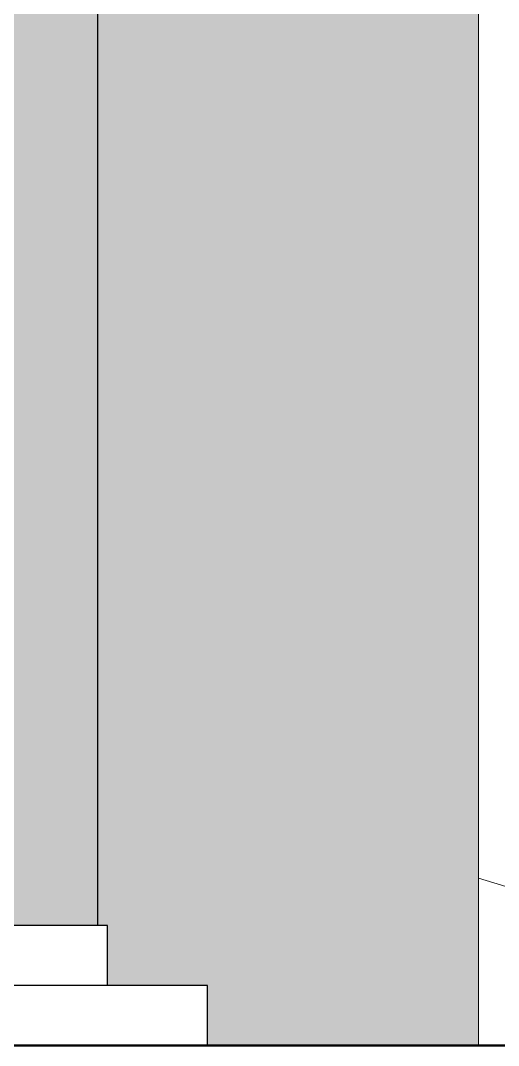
# Model space of a CAD drawing. Header units: inches. Extents: x 5914 to 162157, y -20538 to 282354.
# Drawn here: x 154056 to 154101.7, y -20396.3 to -20298.2 of the extents above; entities that cross this region are included whole.
import ezdxf

# ---------------------------------------------------------------- set-up
doc = ezdxf.new("R2010")
doc.units = ezdxf.units.IN
doc.header["$MEASUREMENT"] = 0
doc.linetypes.add('DASHED', pattern=[0.75, 0.5, -0.25])
for name, color, linetype, lineweight in [('ELE1 RA', 1, 'Continuous', 30), ('ELE2 RA', 130, 'Continuous', 20), ('HATCH RA', 8, 'Continuous', 5)]:
    doc.layers.add(name, color=color, linetype=linetype, lineweight=lineweight)
pattern_1 = [(0, (-3762.0682, 67.065), (0, 2), []), (90, (-3762.0682, 67.065), (-2, 2), [2, -2])]

# ---------------------------------------------------------------- blocks, each defined once
blk = doc.blocks.new('SKBVVL')
at = {"layer": 'HATCH RA', "transparency": 33554687}
h = blk.add_hatch(dxfattribs=at)
h.set_pattern_fill('AR-B816', color=256, scale=0.25)
h.set_pattern_definition(pattern_1)
h.paths.add_polyline_path([(154207.07, -15760.26), (154139.32, -15760.26), (154139.32, -15806.26), (154207.07, -15806.26)])
h.paths.add_polyline_path([(154207.07, -15648.26), (154139.32, -15648.26), (154139.32, -15694.26), (154207.07, -15694.26)])
h.paths.add_polyline_path([(154254.4, -15642.26), (154254.4, -15640.26), (154254.4, -15566.4), (154254.4, -15561.4), (154254.4, -15549.4), (154254.4, -15529.4), (154254.4, -15527.4), (154254.4, -15459.26), (154216.26, -15459.26), (154207.26, -15459.26), (154207.26, -15526.26), (154216.26, -15526.26), (154216.26, -15561.66), (154228.09, -15561.66), (154228.09, -15566.66), (154216.26, -15566.66), (154216.26, -15674.26), (154219.26, -15674.26), (154219.26, -15679.32), (154216.26, -15679.32), (154216.26, -15786.26), (154219.26, -15786.26), (154219.26, -15791.32), (154216.26, -15791.32), (154216.26, -16016.26), (154217.26, -16016.26), (154217.26, -16022.26), (154227.26, -16022.26), (154227.26, -16028.26), (154254.4, -16028.26), (154254.4, -16011.5), (154254.4, -15791.26), (154254.4, -15786.26), (154254.4, -15774.26), (154254.4, -15754.26), (154254.4, -15752.26), (154254.4, -15679.26), (154254.4, -15674.26), (154254.4, -15662.26)])
h = blk.add_hatch(dxfattribs=at)
h.set_pattern_fill('AR-B816', color=256, scale=0.25)
h.set_pattern_definition(pattern_1)
h.paths.add_polyline_path([(154207.07, -16016.26), (154216.26, -16016.26), (154216.26, -15791.32), (154216.26, -15786.26), (154216.26, -15679.32), (154216.26, -15674.26), (154216.26, -15566.66), (154207.07, -15566.66)])
at = {"layer": 'ELE1 RA'}
for p, q in [((154216.26, -15791.32), (154216.26, -16016.26)), ((154216.26, -16016.26), (154196.22, -16016.26)), ((154217.26, -16016.26), (154216.26, -16016.26)), ((154217.26, -16022.26), (154217.26, -16016.26)), ((154217.26, -16022.26), (154142.54, -16022.26)), ((154227.26, -16022.26), (154217.26, -16022.26)), ((154227.26, -16028.26), (154227.26, -16022.26)), ((154148.44, -16028.26), (154221.29, -16028.26))]:
    blk.add_line(p, q, dxfattribs=at)
at = {"layer": 'ELE1 RA', "lineweight": 50}
blk.add_line((153925.44, -16028.26), (154325.43, -16028.26), dxfattribs=at)
at = {"layer": 'ELE1 RA', "linetype": 'DASHED'}
blk.add_line((154221.29, -16028.26), (154227.26, -16028.26), dxfattribs=at)
at = {"layer": 'ELE2 RA'}
for p in [(154254.4, -15791.26), (154308.55, -16028.26), (154254.4, -16028.26)]:
    blk.add_line(p, (154254.4, -16011.5), dxfattribs=at)
at = {"layer": 'ELE2 RA', "linetype": 'DASHED'}
blk.add_line((154227.26, -16028.26), (154254.4, -16028.26), dxfattribs=at)

msp = doc.modelspace()

# ---------------------------------------------------------------- block references
at = {"xscale": 0.9568106312292479, "yscale": 0.9568106312292479, "zscale": 0.9568106312292479}
msp.add_blockref('SKBVVL', (6507.578, -5060.317), dxfattribs=at)

doc.saveas('drawing.dxf')
